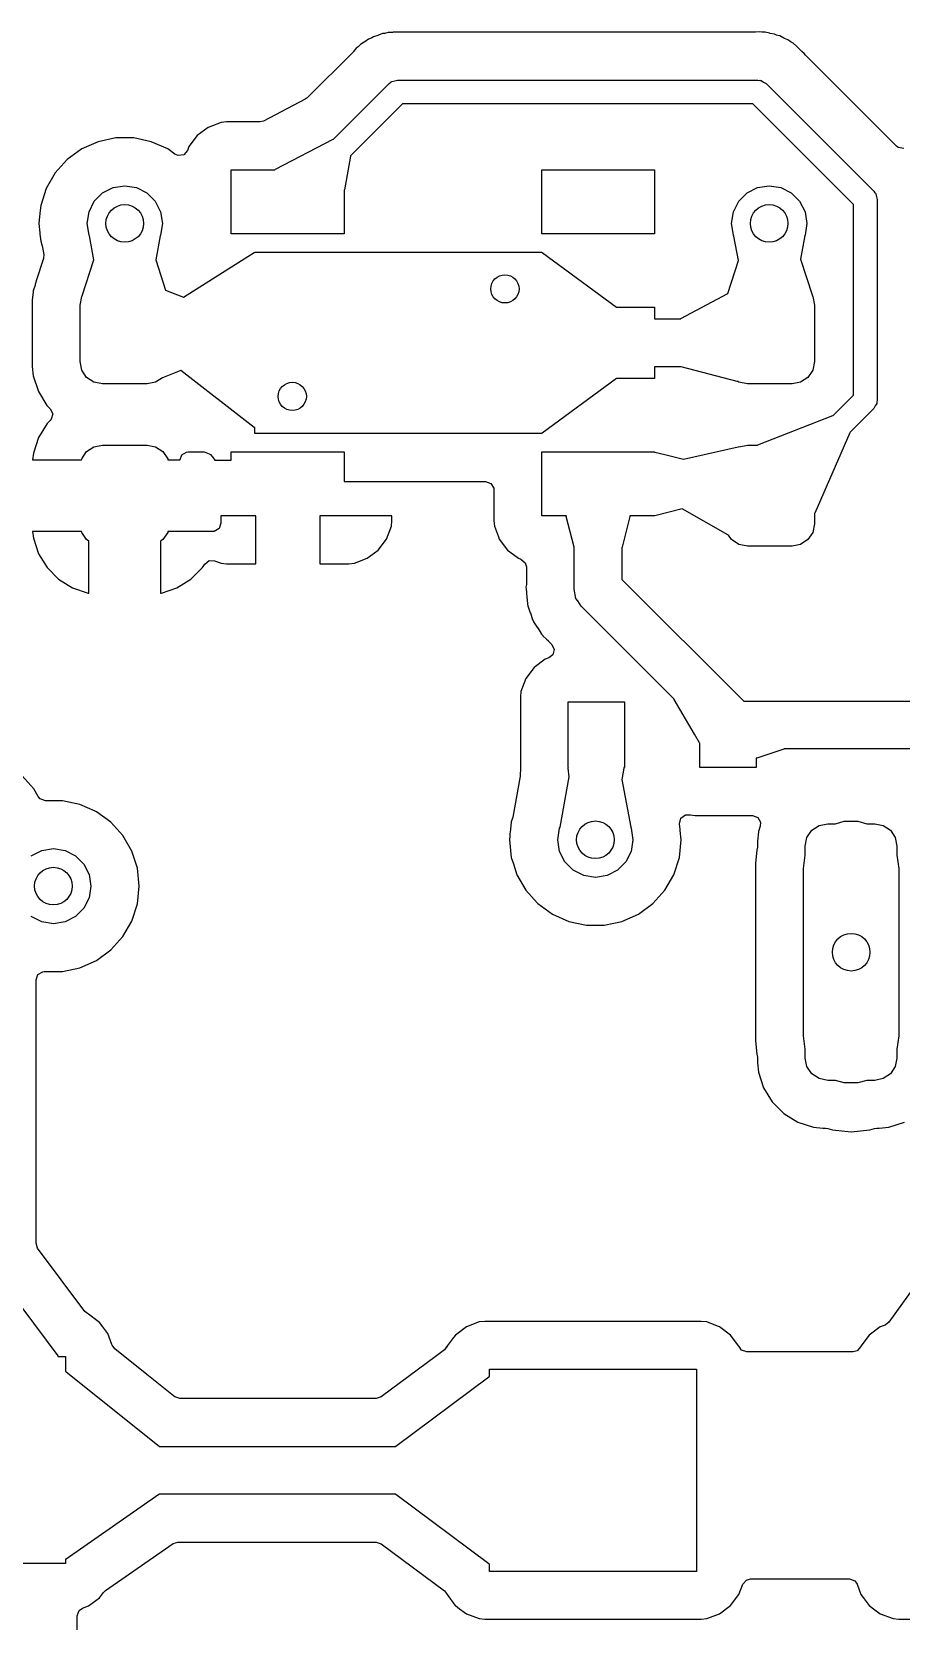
# Model space of a CAD drawing. Extents: x 106.8 to 191.4, y -142.2 to -57.6.
# Drawn here: x 171.51 to 180.76, y -85.07 to -68.17 of the extents above; entities that cross this region are included whole.
import ezdxf

# ---------------------------------------------------------------- set-up
doc = ezdxf.new("R2010")
doc.units = 0
doc.layers.add('BLACK', color=7, linetype='CONTINUOUS')

msp = doc.modelspace()

# ---------------------------------------------------------------- linework, layer by layer
at = {"layer": 'BLACK', "linetype": 'CONTINUOUS'}
for p, q in [((175.095, -68.2473), (175.057, -68.2744)), ((175.116, -68.2387), (175.095, -68.2473)), ((175.129, -68.2326), (175.116, -68.2387)), ((175.149, -68.2207), (175.129, -68.2326)), ((175.193, -68.2078), (175.149, -68.2207)), ((175.201, -68.2052), (175.193, -68.2078)), ((175.244, -68.1882), (175.201, -68.2052)), ((175.267, -68.1852), (175.244, -68.1882)), ((175.28, -68.1824), (175.267, -68.1852)), ((175.303, -68.1759), (175.28, -68.1824)), ((175.349, -68.1745), (175.303, -68.1759)), ((175.357, -68.1738), (175.349, -68.1745)), ((175.36, -68.1734), (175.357, -68.1738)), ((175.363, -68.1731), (175.36, -68.1734)), ((175.36, -68.1734), (175.36, -68.1734)), ((175.392, -68.1731), (175.363, -68.1731)), ((175.394, -68.1731), (175.392, -68.1731)), ((175.406, -68.1727), (175.394, -68.1731)), ((175.463, -68.1709), (175.406, -68.1727)), ((175.464, -68.171), (175.463, -68.1709)), ((175.463, -68.1709), (175.463, -68.1709)), ((175.483, -68.1731), (175.464, -68.171)), ((179.2, -68.1731), (175.483, -68.1731)), ((179.208, -68.1727), (179.2, -68.1731)), ((179.254, -68.1684), (179.208, -68.1727)), ((179.277, -68.172), (179.254, -68.1684)), ((179.254, -68.1684), (179.254, -68.1684)), ((179.291, -68.1731), (179.277, -68.172)), ((179.314, -68.1731), (179.291, -68.1731)), ((179.359, -68.1846), (179.314, -68.1731)), ((179.314, -68.1731), (179.314, -68.1731)), ((179.367, -68.1863), (179.359, -68.1846)), ((179.413, -68.1935), (179.367, -68.1863)), ((179.434, -68.2028), (179.413, -68.1935)), ((179.447, -68.2072), (179.434, -68.2028)), ((179.47, -68.213), (179.447, -68.2072)), ((179.51, -68.2353), (179.47, -68.213)), ((179.518, -68.2389), (179.51, -68.2353)), ((179.552, -68.2537), (179.518, -68.2389)), ((179.56, -68.2572), (179.552, -68.2537)), ((179.579, -68.2716), (179.56, -68.2572)), ((174.93, -68.3833), (174.443, -68.8695)), ((174.935, -68.3772), (174.93, -68.3833)), ((174.965, -68.3417), (174.935, -68.3772)), ((174.984, -68.3279), (174.965, -68.3417)), ((174.994, -68.319), (174.984, -68.3279)), ((175.011, -68.3025), (174.994, -68.319)), ((175.05, -68.279), (175.011, -68.3025)), ((175.057, -68.2744), (175.05, -68.279)), ((179.59, -68.2791), (179.579, -68.2716)), ((179.609, -68.2896), (179.59, -68.2791)), ((179.611, -68.2904), (179.609, -68.2896)), ((179.644, -68.322), (179.611, -68.2904)), ((179.651, -68.3274), (179.644, -68.322)), ((179.653, -68.3293), (179.651, -68.3274)), ((179.655, -68.331), (179.653, -68.3293)), ((179.653, -68.3293), (179.653, -68.3293)), ((179.657, -68.3329), (179.655, -68.331)), ((179.675, -68.3512), (179.657, -68.3329)), ((179.677, -68.3531), (179.675, -68.3512)), ((179.703, -68.3772), (179.677, -68.3531)), ((179.728, -68.4003), (179.703, -68.3772)), ((179.728, -68.4006), (179.728, -68.4003)), ((179.74, -68.4157), (179.728, -68.4006)), ((180.709, -69.3849), (179.74, -68.4157)), ((174.723, -69.309), (175.313, -68.7188)), ((175.313, -68.7188), (175.331, -68.7052)), ((175.331, -68.7052), (175.334, -68.7018)), ((175.334, -68.7018), (175.337, -68.701)), ((175.337, -68.701), (175.342, -68.6971)), ((175.342, -68.6971), (175.373, -68.6905)), ((175.373, -68.6905), (175.403, -68.6816)), ((175.403, -68.6816), (179.234, -68.6816)), ((179.234, -68.6816), (179.257, -68.6848)), ((179.257, -68.6848), (179.261, -68.6845)), ((179.261, -68.6845), (179.264, -68.6858)), ((179.264, -68.6858), (179.27, -68.6867)), ((179.27, -68.6867), (179.296, -68.7037)), ((179.296, -68.7037), (179.324, -68.7188)), ((179.324, -68.7188), (180.467, -69.8618)), ((174.422, -68.8852), (173.979, -69.1171)), ((174.443, -68.8695), (174.422, -68.8852)), ((175.456, -68.9356), (174.905, -69.4868)), ((179.181, -68.9356), (175.456, -68.9356)), ((180.25, -70.0042), (179.181, -68.9356)), ((173.273, -69.2723), (173.185, -69.3894)), ((173.39, -69.1847), (173.273, -69.2723)), ((173.527, -69.1336), (173.39, -69.1847)), ((173.585, -69.1274), (173.527, -69.1336)), ((173.587, -69.1271), (173.585, -69.1274)), ((173.585, -69.1274), (173.585, -69.1274)), ((173.938, -69.1271), (173.587, -69.1271)), ((173.979, -69.1171), (173.938, -69.1271)), ((172.046, -69.4145), (171.892, -69.5267)), ((172.221, -69.3368), (172.046, -69.4145)), ((172.408, -69.2971), (172.221, -69.3368)), ((172.599, -69.2971), (172.408, -69.2971)), ((172.785, -69.3368), (172.599, -69.2971)), ((172.96, -69.4145), (172.785, -69.3368)), ((173.036, -69.47), (172.96, -69.4145)), ((173.17, -69.4296), (173.131, -69.4753)), ((173.185, -69.3894), (173.17, -69.4296)), ((174.105, -69.6307), (174.719, -69.3094)), ((174.719, -69.3094), (174.723, -69.309)), ((180.727, -69.3989), (180.709, -69.3849)), ((180.787, -69.4093), (180.727, -69.3989)), ((171.892, -69.5267), (171.764, -69.6687)), ((173.072, -69.4853), (173.036, -69.47)), ((173.131, -69.4753), (173.072, -69.4853)), ((174.905, -69.4911), (174.838, -69.8487)), ((174.905, -69.4868), (174.905, -69.4889)), ((174.905, -69.4889), (174.905, -69.4911)), ((171.764, -69.6687), (171.669, -69.834)), ((173.636, -70.3156), (173.636, -69.6356)), ((173.636, -69.6356), (174.1, -69.6356)), ((174.1, -69.6356), (174.105, -69.6307)), ((176.936, -70.3156), (176.936, -69.6356)), ((176.936, -69.6356), (178.136, -69.6356)), ((178.136, -69.6356), (178.136, -70.3156)), ((171.669, -69.834), (171.61, -70.0157)), ((172.179, -69.9705), (172.268, -69.882)), ((172.268, -69.882), (172.379, -69.8252)), ((172.379, -69.8252), (172.503, -69.8056)), ((172.503, -69.8056), (172.627, -69.8252)), ((172.627, -69.8252), (172.738, -69.882)), ((172.738, -69.882), (172.827, -69.9705)), ((174.838, -69.8487), (174.836, -69.8509)), ((174.836, -69.8509), (174.836, -70.3156)), ((179.032, -69.9705), (179.12, -69.882)), ((179.12, -69.882), (179.232, -69.8252)), ((179.232, -69.8252), (179.355, -69.8056)), ((179.355, -69.8056), (179.479, -69.8252)), ((179.479, -69.8252), (179.59, -69.882)), ((179.59, -69.882), (179.679, -69.9705)), ((180.467, -69.8618), (180.48, -69.88)), ((180.48, -69.88), (180.484, -69.8829)), ((180.484, -69.8829), (180.485, -69.8856)), ((180.485, -69.8856), (180.489, -69.8907)), ((180.489, -69.8907), (180.495, -69.9214)), ((180.495, -69.9214), (180.504, -69.9516)), ((180.504, -69.9516), (180.504, -72.0841)), ((171.604, -70.0696), (171.593, -70.1692)), ((171.61, -70.0157), (171.604, -70.0696)), ((172.103, -70.2056), (172.123, -70.082)), ((172.123, -70.082), (172.179, -69.9705)), ((172.827, -69.9705), (172.884, -70.082)), ((172.884, -70.082), (172.903, -70.2056)), ((178.955, -70.2056), (178.975, -70.082)), ((178.975, -70.082), (179.032, -69.9705)), ((179.679, -69.9705), (179.736, -70.082)), ((179.736, -70.082), (179.755, -70.2056)), ((180.25, -72.0315), (180.25, -70.0042)), ((171.593, -70.1692), (171.59, -70.2056)), ((171.59, -70.2056), (171.6, -70.3045)), ((172.123, -70.3292), (172.103, -70.2056)), ((172.903, -70.2056), (172.884, -70.3292)), ((178.975, -70.3292), (178.955, -70.2056)), ((179.755, -70.2056), (179.736, -70.3292)), ((171.6, -70.3045), (171.6, -70.3104)), ((171.6, -70.3104), (171.6, -70.3116)), ((171.6, -70.3116), (171.601, -70.3119)), ((171.601, -70.3119), (171.601, -70.3184)), ((171.601, -70.3184), (171.61, -70.3955)), ((171.61, -70.3955), (171.622, -70.4336)), ((171.622, -70.4336), (171.625, -70.445)), ((171.625, -70.445), (171.641, -70.5355)), ((172.127, -70.3383), (172.123, -70.3292)), ((172.174, -70.5932), (172.127, -70.3383)), ((172.879, -70.3383), (172.832, -70.5932)), ((172.884, -70.3292), (172.879, -70.3383)), ((174.836, -70.3156), (173.636, -70.3156)), ((178.136, -70.3156), (176.936, -70.3156)), ((178.981, -70.3414), (178.975, -70.3292)), ((179.03, -70.5987), (178.981, -70.3414)), ((179.733, -70.3356), (179.688, -70.5871)), ((179.736, -70.3292), (179.733, -70.3356)), ((171.638, -70.5786), (171.561, -70.8154)), ((171.641, -70.5355), (171.638, -70.5786)), ((172.049, -70.9768), (172.174, -70.5932)), ((172.832, -70.5932), (172.938, -70.9159)), ((173.127, -70.9911), (173.88, -70.5146)), ((173.88, -70.5146), (173.886, -70.5135)), ((173.886, -70.5135), (173.886, -70.5106)), ((173.886, -70.5106), (176.936, -70.5106)), ((176.936, -70.5106), (176.936, -70.5137)), ((176.936, -70.5137), (176.938, -70.5133)), ((176.938, -70.5133), (176.943, -70.5153)), ((176.943, -70.5153), (177.73, -71.0956)), ((178.915, -70.9521), (179.03, -70.5987)), ((179.688, -70.5871), (179.816, -70.9768)), ((171.529, -70.9349), (171.52, -71.0232)), ((171.53, -70.9232), (171.529, -70.9349)), ((171.55, -70.8637), (171.53, -70.9232)), ((171.53, -70.9232), (171.53, -70.9232)), ((171.53, -70.9232), (171.53, -70.9232)), ((171.552, -70.8551), (171.55, -70.8637)), ((171.56, -70.8195), (171.552, -70.8551)), ((171.561, -70.8154), (171.56, -70.8174)), ((171.56, -70.8174), (171.56, -70.8195)), ((171.56, -70.8195), (171.56, -70.8195)), ((171.561, -70.8154), (171.561, -70.8154)), ((172.938, -70.9159), (173.127, -70.9911)), ((178.417, -71.2183), (178.915, -70.9521)), ((171.52, -71.0232), (171.52, -71.0232)), ((171.52, -71.0232), (171.52, -71.0254)), ((171.52, -71.0254), (171.52, -71.0276)), ((171.52, -71.0276), (171.52, -71.0276)), ((171.52, -71.0276), (171.52, -71.7226)), ((172.028, -71.0751), (172.046, -70.9842)), ((172.028, -71.6751), (172.028, -71.0751)), ((172.046, -70.9842), (172.048, -70.9814)), ((172.048, -70.9813), (172.049, -70.9768)), ((172.048, -70.9814), (172.048, -70.9813)), ((177.73, -71.0956), (178.136, -71.0956)), ((178.136, -71.0956), (178.136, -71.2216)), ((179.816, -70.9768), (179.815, -70.9802)), ((179.815, -70.9802), (179.818, -70.9842)), ((179.818, -70.9842), (179.836, -71.0751)), ((179.836, -71.0751), (179.836, -71.6751)), ((178.136, -71.2216), (178.414, -71.2216)), ((178.414, -71.2216), (178.415, -71.2203)), ((178.415, -71.2203), (178.417, -71.2183)), ((171.52, -71.7226), (171.52, -71.7226)), ((171.52, -71.7226), (171.52, -71.7248)), ((171.52, -71.7248), (171.52, -71.727)), ((171.52, -71.727), (171.52, -71.727)), ((171.52, -71.727), (171.53, -71.827)), ((172.046, -71.766), (172.028, -71.6751)), ((172.098, -71.843), (172.046, -71.766)), ((173.101, -71.7692), (172.906, -71.847)), ((173.88, -72.3749), (173.101, -71.7692)), ((178.417, -71.7296), (178.136, -71.7296)), ((178.136, -71.7296), (178.136, -71.8556)), ((178.42, -71.7319), (178.417, -71.7296)), ((179.016, -71.8864), (178.42, -71.7319)), ((179.818, -71.766), (179.767, -71.843)), ((179.836, -71.6751), (179.818, -71.766)), ((171.53, -71.827), (171.585, -71.9925)), ((172.175, -71.8945), (172.098, -71.843)), ((172.266, -71.9126), (172.175, -71.8945)), ((172.741, -71.9126), (172.266, -71.9126)), ((172.831, -71.8945), (172.741, -71.9126)), ((172.903, -71.8469), (172.831, -71.8945)), ((172.906, -71.847), (172.903, -71.8469)), ((177.73, -71.8556), (176.943, -72.4359)), ((178.136, -71.8556), (177.73, -71.8556)), ((179.021, -71.8865), (179.016, -71.8864)), ((179.033, -71.8945), (179.021, -71.8865)), ((179.124, -71.9126), (179.033, -71.8945)), ((179.599, -71.9126), (179.124, -71.9126)), ((179.689, -71.8945), (179.599, -71.9126)), ((179.767, -71.843), (179.689, -71.8945)), ((171.585, -71.9925), (171.585, -71.9925)), ((171.585, -71.9925), (171.676, -72.1409)), ((171.676, -72.1409), (171.711, -72.1758)), ((180.035, -72.2468), (180.25, -72.0315)), ((180.482, -72.1463), (180.467, -72.1739)), ((180.499, -72.1199), (180.482, -72.1463)), ((180.5, -72.1135), (180.499, -72.1199)), ((180.501, -72.1111), (180.5, -72.1135)), ((180.504, -72.0841), (180.501, -72.1066)), ((180.501, -72.1066), (180.501, -72.1111)), ((171.711, -72.3001), (171.677, -72.3346)), ((171.711, -72.1758), (171.737, -72.2303)), ((171.721, -72.2884), (171.711, -72.3001)), ((171.737, -72.2303), (171.721, -72.2884)), ((179.236, -72.5588), (180.031, -72.2468)), ((180.031, -72.2468), (180.035, -72.2468)), ((180.467, -72.1739), (180.215, -72.4259)), ((171.585, -72.4829), (171.531, -72.6483)), ((171.677, -72.3346), (171.585, -72.4829)), ((173.884, -72.377), (173.88, -72.3749)), ((173.886, -72.3767), (173.884, -72.377)), ((173.886, -72.4406), (173.886, -72.3767)), ((176.936, -72.4406), (173.886, -72.4406)), ((176.943, -72.4359), (176.936, -72.4374)), ((176.936, -72.4374), (176.936, -72.4406)), ((180.214, -72.4309), (179.841, -73.2863)), ((180.215, -72.4262), (180.214, -72.4309)), ((180.215, -72.4259), (180.215, -72.4262)), ((171.531, -72.6483), (171.523, -72.7191)), ((172.046, -72.7092), (172.098, -72.6322)), ((172.098, -72.6322), (172.175, -72.5807)), ((172.175, -72.5807), (172.266, -72.5626)), ((172.266, -72.5626), (172.741, -72.5626)), ((172.741, -72.5626), (172.831, -72.5807)), ((172.831, -72.5807), (172.909, -72.6322)), ((172.909, -72.6322), (172.96, -72.7092)), ((173.109, -72.667), (173.161, -72.6369)), ((173.161, -72.6369), (173.176, -72.6356)), ((173.176, -72.6356), (173.348, -72.6356)), ((173.348, -72.6356), (173.402, -72.6541)), ((173.402, -72.6541), (173.413, -72.6624)), ((173.413, -72.6624), (173.429, -72.6791)), ((173.636, -72.7216), (173.636, -72.6356)), ((173.636, -72.6356), (174.836, -72.6356)), ((174.836, -72.6356), (174.836, -72.9491)), ((176.936, -73.3156), (176.936, -72.6356)), ((176.936, -72.6356), (178.136, -72.6356)), ((178.136, -72.6356), (178.136, -72.6374)), ((178.136, -72.6374), (178.141, -72.6367)), ((178.141, -72.6367), (178.245, -72.6631)), ((178.245, -72.6631), (178.445, -72.7138)), ((178.445, -72.7138), (179.025, -72.5825)), ((179.025, -72.5825), (179.029, -72.5832)), ((179.029, -72.5832), (179.033, -72.5807)), ((179.033, -72.5807), (179.124, -72.5626)), ((179.124, -72.5626), (179.232, -72.5626)), ((179.232, -72.5626), (179.236, -72.5588)), ((171.523, -72.7191), (171.523, -72.7191)), ((171.523, -72.7191), (172.044, -72.7191)), ((172.044, -72.7191), (172.046, -72.7092)), ((172.96, -72.7092), (172.962, -72.7191)), ((172.962, -72.7191), (173.088, -72.7191)), ((173.088, -72.7191), (173.091, -72.7166)), ((173.091, -72.7166), (173.109, -72.667)), ((173.429, -72.6791), (173.435, -72.6868)), ((173.435, -72.6868), (173.435, -72.6868)), ((173.435, -72.6868), (173.461, -72.7216)), ((173.461, -72.7216), (173.636, -72.7216)), ((174.836, -72.9491), (176.34, -72.9491)), ((176.34, -72.9491), (176.396, -72.9697)), ((176.396, -72.9697), (176.426, -73.0217)), ((176.426, -73.0217), (176.428, -73.037)), ((176.428, -73.037), (176.428, -73.3642)), ((173.526, -73.3156), (173.526, -73.3932)), ((173.896, -73.3156), (173.526, -73.3156)), ((173.526, -73.3156), (173.526, -73.3156)), ((173.896, -73.8236), (173.896, -73.3156)), ((173.896, -73.3156), (173.896, -73.3156)), ((175.344, -73.3156), (174.576, -73.3156)), ((174.576, -73.3156), (174.576, -73.3156)), ((174.576, -73.3156), (174.576, -73.8236)), ((175.344, -73.3618), (175.344, -73.3156)), ((177.199, -73.3156), (176.936, -73.3156)), ((177.198, -73.322), (177.199, -73.3156)), ((177.28, -73.6468), (177.198, -73.322)), ((177.874, -73.322), (177.792, -73.6468)), ((178.136, -73.3156), (177.873, -73.3156)), ((177.873, -73.3156), (177.875, -73.3192)), ((177.875, -73.3192), (177.874, -73.322)), ((178.141, -73.3144), (178.136, -73.3138)), ((178.136, -73.3138), (178.136, -73.3156)), ((178.431, -73.241), (178.141, -73.3144)), ((178.917, -73.5176), (178.431, -73.241)), ((179.841, -73.2863), (179.836, -73.2908)), ((179.836, -73.2908), (179.836, -73.4001)), ((172.044, -73.4811), (171.523, -73.4811)), ((171.523, -73.4811), (171.531, -73.5519)), ((172.046, -73.491), (172.044, -73.4811)), ((172.098, -73.568), (172.046, -73.491)), ((172.96, -73.491), (172.909, -73.568)), ((172.962, -73.4811), (172.96, -73.491)), ((173.438, -73.4811), (172.962, -73.4811)), ((173.453, -73.4798), (173.438, -73.4811)), ((173.506, -73.4497), (173.453, -73.4798)), ((173.526, -73.3932), (173.506, -73.4497)), ((175.287, -73.5616), (175.338, -73.4247)), ((175.338, -73.4247), (175.344, -73.3665)), ((175.344, -73.3665), (175.344, -73.3618)), ((176.428, -73.3642), (176.428, -73.3666)), ((176.428, -73.3666), (176.428, -73.3666)), ((176.428, -73.3666), (176.434, -73.4248)), ((176.434, -73.4248), (176.434, -73.4248)), ((176.434, -73.4248), (176.434, -73.4248)), ((176.434, -73.4248), (176.476, -73.5365)), ((179.818, -73.491), (179.767, -73.568)), ((179.836, -73.4001), (179.818, -73.491)), ((171.531, -73.5519), (171.585, -73.7173)), ((172.122, -73.5844), (172.098, -73.568)), ((172.122, -74.136), (172.122, -73.5844)), ((172.909, -73.568), (172.884, -73.5844)), ((172.884, -73.5844), (172.884, -74.136)), ((175.199, -73.6785), (175.287, -73.5616)), ((176.476, -73.5365), (176.485, -73.5618)), ((176.485, -73.5618), (176.573, -73.6789)), ((177.282, -73.6507), (177.28, -73.6468)), ((177.282, -74.0956), (177.282, -73.6507)), ((177.792, -73.6468), (177.79, -73.6498)), ((177.79, -73.6498), (177.79, -73.9904)), ((178.923, -73.5191), (178.917, -73.5176)), ((178.956, -73.568), (178.923, -73.5191)), ((178.923, -73.5191), (178.923, -73.5191)), ((179.033, -73.6195), (178.956, -73.568)), ((179.124, -73.6376), (179.033, -73.6195)), ((179.599, -73.6376), (179.124, -73.6376)), ((179.689, -73.6195), (179.599, -73.6376)), ((179.767, -73.568), (179.689, -73.6195)), ((171.585, -73.7173), (171.677, -73.8656)), ((173.329, -73.8656), (173.353, -73.8277)), ((173.353, -73.8277), (173.4, -73.7904)), ((173.4, -73.7904), (173.458, -73.7915)), ((173.458, -73.7915), (173.527, -73.8171)), ((173.527, -73.8171), (173.585, -73.8233)), ((173.585, -73.8233), (173.59, -73.8236)), ((173.59, -73.8236), (173.896, -73.8236)), ((173.896, -73.8236), (173.896, -73.8236)), ((174.576, -73.8236), (174.882, -73.8236)), ((174.576, -73.8236), (174.576, -73.8236)), ((174.882, -73.8236), (174.887, -73.8233)), ((174.887, -73.8233), (174.945, -73.8171)), ((174.945, -73.8171), (175.082, -73.766)), ((175.082, -73.766), (175.199, -73.6785)), ((176.573, -73.6789), (176.599, -73.6988)), ((176.599, -73.6988), (176.69, -73.7665)), ((176.69, -73.7665), (176.716, -73.7764)), ((176.716, -73.7764), (176.762, -73.8154)), ((176.762, -73.8154), (176.774, -73.8587)), ((171.677, -73.8656), (171.8, -73.9889)), ((171.8, -73.9889), (171.948, -74.0804)), ((173.058, -74.0804), (173.206, -73.9889)), ((173.206, -73.9889), (173.329, -73.8656)), ((176.774, -73.8587), (176.774, -74.0336)), ((177.79, -73.9904), (179.085, -75.2856)), ((171.948, -74.0804), (172.114, -74.1352)), ((172.114, -74.1352), (172.122, -74.136)), ((172.884, -74.136), (172.892, -74.1352)), ((172.892, -74.1352), (173.058, -74.0804)), ((176.773, -74.0464), (176.769, -74.0733)), ((176.769, -74.0733), (176.771, -74.0951)), ((176.771, -74.0951), (176.773, -74.1251)), ((176.774, -74.0336), (176.773, -74.0464)), ((176.773, -74.1251), (176.774, -74.1327)), ((176.774, -74.1327), (176.774, -74.14)), ((176.774, -74.14), (176.774, -74.1425)), ((176.774, -74.1425), (176.774, -74.1425)), ((176.774, -74.1425), (176.777, -74.1719)), ((176.777, -74.1719), (176.778, -74.1744)), ((176.778, -74.1744), (176.784, -74.2508)), ((177.301, -74.1928), (177.282, -74.0956)), ((176.784, -74.2508), (176.785, -74.253)), ((176.785, -74.253), (176.789, -74.2704)), ((176.789, -74.2704), (176.789, -74.2726)), ((176.789, -74.2726), (176.815, -74.3448)), ((176.815, -74.3448), (176.816, -74.3472)), ((176.816, -74.3472), (176.84, -74.42)), ((177.319, -74.2184), (177.301, -74.1928)), ((177.356, -74.2752), (177.319, -74.2184)), ((178.344, -75.2627), (177.356, -74.2752)), ((176.84, -74.42), (176.842, -74.4219)), ((176.842, -74.4219), (176.849, -74.438)), ((176.849, -74.438), (176.85, -74.4401)), ((176.85, -74.4401), (176.892, -74.5043)), ((176.892, -74.5043), (176.894, -74.5064)), ((176.894, -74.5064), (176.934, -74.5718)), ((176.934, -74.5718), (176.935, -74.5733)), ((176.935, -74.5733), (176.947, -74.5872)), ((176.947, -74.5872), (176.948, -74.5891)), ((176.948, -74.5891), (176.948, -74.5891)), ((176.948, -74.5891), (176.948, -74.5891)), ((176.948, -74.5891), (176.986, -74.6245)), ((176.986, -74.6245), (177.004, -74.6417)), ((177.004, -74.6417), (177.006, -74.6435)), ((177.006, -74.6435), (177.043, -74.681)), ((177.043, -74.681), (177.069, -74.7355)), ((176.972, -74.8403), (176.855, -74.9279)), ((177.012, -74.8255), (176.972, -74.8403)), ((176.972, -74.8403), (176.972, -74.8403)), ((177.053, -74.7935), (177.012, -74.8255)), ((177.069, -74.7355), (177.053, -74.7935)), ((176.855, -74.9279), (176.767, -75.045)), ((176.716, -75.182), (176.71, -75.2402)), ((176.767, -75.045), (176.716, -75.182)), ((176.71, -75.2402), (176.71, -75.2402)), ((176.71, -75.2402), (176.71, -75.2426)), ((176.71, -75.2426), (176.71, -75.2449)), ((176.71, -75.2449), (176.71, -75.2449)), ((176.71, -75.2449), (176.71, -76.0179)), ((177.218, -75.9912), (177.218, -75.2912)), ((177.218, -75.2912), (177.818, -75.2912)), ((177.818, -75.2912), (177.818, -75.9912)), ((178.344, -75.2665), (178.344, -75.2627)), ((178.56, -75.6363), (178.344, -75.2665)), ((179.085, -75.2856), (182.79, -75.2856)), ((178.613, -75.7284), (178.56, -75.6363)), ((178.618, -75.7329), (178.613, -75.7284)), ((178.618, -75.9912), (178.618, -75.7329)), ((178.618, -75.7329), (178.618, -75.7329)), ((179.51, -75.7963), (179.224, -75.8925)), ((179.514, -75.7936), (179.51, -75.7963)), ((182.685, -75.7936), (179.514, -75.7936)), ((176.71, -76.0203), (176.709, -76.0554)), ((176.71, -76.0179), (176.71, -76.0203)), ((177.22, -75.9912), (177.218, -75.9912)), ((177.219, -75.9963), (177.22, -75.9912)), ((177.229, -76.088), (177.219, -75.9963)), ((177.811, -75.9965), (177.79, -76.1194)), ((177.818, -75.9912), (177.81, -75.9912)), ((177.81, -75.9912), (177.811, -75.9956)), ((177.811, -75.9956), (177.811, -75.9965)), ((179.218, -75.9912), (178.618, -75.9912)), ((179.224, -75.8925), (179.218, -75.892)), ((179.218, -75.892), (179.218, -75.9912)), ((171.536, -76.2167), (171.408, -76.0747)), ((176.708, -76.084), (176.629, -76.5194)), ((176.709, -76.0581), (176.708, -76.084)), ((176.709, -76.0554), (176.709, -76.0581)), ((177.131, -76.6261), (177.229, -76.088)), ((177.79, -76.1194), (177.883, -76.6261)), ((171.584, -76.2992), (171.536, -76.2167)), ((171.603, -76.3225), (171.584, -76.2992)), ((171.66, -76.3431), (171.603, -76.3225)), ((171.84, -76.3431), (171.66, -76.3431)), ((172.026, -76.3828), (171.84, -76.3431)), ((172.187, -76.4544), (172.026, -76.3828)), ((172.201, -76.4605), (172.187, -76.4544)), ((172.355, -76.5727), (172.201, -76.4605)), ((176.626, -76.5308), (176.613, -76.5689)), ((176.629, -76.5194), (176.626, -76.5308)), ((178.403, -76.5887), (178.417, -76.5304)), ((178.417, -76.5304), (178.466, -76.4951)), ((178.466, -76.4951), (178.499, -76.4922)), ((178.499, -76.4922), (178.517, -76.4941)), ((178.517, -76.4941), (178.569, -76.4997)), ((178.569, -76.4997), (178.572, -76.4997)), ((178.572, -76.4997), (179.177, -76.4997)), ((179.177, -76.4997), (179.234, -76.5203)), ((179.234, -76.5203), (179.264, -76.5723)), ((172.483, -76.7147), (172.355, -76.5727)), ((172.579, -76.88), (172.483, -76.7147)), ((176.598, -76.7104), (176.597, -76.7202)), ((176.604, -76.6534), (176.598, -76.6972)), ((176.598, -76.6972), (176.598, -76.6972)), ((176.598, -76.6972), (176.598, -76.6981)), ((176.598, -76.6981), (176.598, -76.7002)), ((176.598, -76.7002), (176.598, -76.7023)), ((176.598, -76.7023), (176.598, -76.7024)), ((176.598, -76.7024), (176.598, -76.7104)), ((176.605, -76.646), (176.604, -76.6522)), ((176.604, -76.6522), (176.604, -76.6525)), ((176.604, -76.6525), (176.604, -76.6528)), ((176.604, -76.6528), (176.604, -76.6534)), ((176.604, -76.6534), (176.604, -76.6534)), ((176.613, -76.5689), (176.605, -76.646)), ((177.107, -76.7588), (177.126, -76.6352)), ((177.126, -76.6352), (177.131, -76.6261)), ((177.883, -76.6261), (177.887, -76.6352)), ((177.887, -76.6352), (177.907, -76.7588)), ((178.409, -76.646), (178.403, -76.5887)), ((178.409, -76.6525), (178.409, -76.646)), ((178.41, -76.6528), (178.409, -76.6525)), ((178.41, -76.654), (178.41, -76.6528)), ((178.41, -76.6599), (178.41, -76.654)), ((178.42, -76.7588), (178.41, -76.6599)), ((179.241, -76.6742), (179.231, -76.7742)), ((179.242, -76.6719), (179.241, -76.6742)), ((179.261, -76.6152), (179.242, -76.6719)), ((179.264, -76.5723), (179.261, -76.6152)), ((179.757, -76.7352), (179.809, -76.6582)), ((179.809, -76.6582), (179.886, -76.6067)), ((179.886, -76.6067), (179.977, -76.5886)), ((179.977, -76.5886), (180.06, -76.5886)), ((180.06, -76.5886), (180.154, -76.5608)), ((180.154, -76.5608), (180.299, -76.5608)), ((180.299, -76.5608), (180.394, -76.5886)), ((180.394, -76.5886), (180.477, -76.5886)), ((180.477, -76.5886), (180.567, -76.6067)), ((180.567, -76.6067), (180.645, -76.6582)), ((180.645, -76.6582), (180.696, -76.7352)), ((171.509, -76.928), (171.62, -76.8712)), ((171.62, -76.8712), (171.744, -76.8516)), ((171.744, -76.8516), (171.868, -76.8712)), ((171.868, -76.8712), (171.979, -76.928)), ((172.638, -77.0617), (172.579, -76.88)), ((176.597, -76.7202), (176.593, -76.7588)), ((176.593, -76.7588), (176.613, -76.9487)), ((177.126, -76.8824), (177.107, -76.7588)), ((177.183, -76.9939), (177.126, -76.8824)), ((177.887, -76.8824), (177.831, -76.9939)), ((177.907, -76.7588), (177.887, -76.8824)), ((178.4, -76.9487), (178.42, -76.7588)), ((179.225, -76.8643), (179.21, -77.0115)), ((179.227, -76.8577), (179.225, -76.8643)), ((179.231, -76.8322), (179.227, -76.8577)), ((179.231, -76.7742), (179.231, -76.7742)), ((179.231, -76.7742), (179.231, -76.7764)), ((179.231, -76.7764), (179.231, -76.7786)), ((179.231, -76.7786), (179.231, -76.8322)), ((179.739, -76.8261), (179.757, -76.7352)), ((179.739, -76.921), (179.739, -76.8261)), ((180.696, -76.7352), (180.714, -76.8261)), ((180.714, -76.8261), (180.714, -76.921)), ((171.979, -76.928), (172.068, -77.0165)), ((172.068, -77.0165), (172.125, -77.128)), ((176.613, -76.9487), (176.635, -77.0158)), ((176.635, -77.0158), (176.672, -77.1304)), ((177.272, -77.0824), (177.183, -76.9939)), ((177.831, -76.9939), (177.742, -77.0824)), ((178.341, -77.1304), (178.4, -76.9487)), ((179.21, -77.0115), (179.21, -77.0115)), ((179.21, -77.0115), (179.21, -77.0137)), ((179.21, -77.0137), (179.21, -78.8915)), ((179.719, -77.0636), (179.739, -76.921)), ((180.714, -76.921), (180.735, -77.0636)), ((172.125, -77.128), (172.144, -77.2516)), ((172.658, -77.2516), (172.638, -77.0617)), ((176.672, -77.1304), (176.768, -77.2957)), ((177.383, -77.1392), (177.272, -77.0824)), ((177.507, -77.1588), (177.383, -77.1392)), ((177.631, -77.1392), (177.507, -77.1588)), ((177.742, -77.0824), (177.631, -77.1392)), ((178.246, -77.2957), (178.341, -77.1304)), ((179.719, -78.8416), (179.719, -77.0636)), ((180.735, -77.0636), (180.735, -78.8416)), ((172.125, -77.3752), (172.068, -77.4867)), ((172.144, -77.2516), (172.125, -77.3752)), ((172.638, -77.4415), (172.658, -77.2516)), ((176.768, -77.2957), (176.768, -77.2957)), ((176.768, -77.2957), (176.887, -77.4281)), ((178.118, -77.4377), (178.246, -77.2957)), ((172.068, -77.4867), (171.979, -77.5752)), ((172.579, -77.6232), (172.638, -77.4415)), ((176.887, -77.4281), (176.896, -77.4377)), ((176.896, -77.4377), (177.05, -77.5499)), ((177.05, -77.5499), (177.225, -77.6276)), ((177.789, -77.6276), (177.964, -77.5499)), ((177.964, -77.5499), (178.118, -77.4377)), ((171.62, -77.632), (171.509, -77.5752)), ((171.744, -77.6516), (171.62, -77.632)), ((171.868, -77.632), (171.744, -77.6516)), ((171.979, -77.5752), (171.868, -77.632)), ((172.483, -77.7885), (172.579, -77.6232)), ((177.225, -77.6276), (177.411, -77.6673)), ((177.411, -77.6673), (177.602, -77.6673)), ((177.602, -77.6673), (177.789, -77.6276)), ((172.355, -77.9305), (172.483, -77.7885)), ((172.026, -78.1204), (172.201, -78.0427)), ((172.201, -78.0427), (172.355, -77.9305)), ((171.56, -78.248), (171.58, -78.1915)), ((171.58, -78.1915), (171.632, -78.1614)), ((171.632, -78.1614), (171.647, -78.1601)), ((171.647, -78.1601), (171.84, -78.1601)), ((171.84, -78.1601), (172.026, -78.1204)), ((171.56, -81.0473), (171.56, -78.248)), ((179.21, -78.8915), (179.21, -78.8937)), ((179.21, -78.8937), (179.21, -78.8937)), ((179.21, -78.8937), (179.225, -79.0409)), ((179.739, -78.9842), (179.719, -78.8416)), ((180.735, -78.8416), (180.714, -78.9842)), ((179.225, -79.0409), (179.227, -79.0475)), ((179.227, -79.0475), (179.231, -79.073)), ((179.231, -79.073), (179.231, -79.1266)), ((179.739, -79.0791), (179.739, -78.9842)), ((179.757, -79.17), (179.739, -79.0791)), ((180.714, -79.0791), (180.696, -79.17)), ((180.714, -78.9842), (180.714, -79.0791)), ((179.231, -79.1266), (179.231, -79.1266)), ((179.231, -79.1266), (179.231, -79.1288)), ((179.231, -79.1288), (179.231, -79.131)), ((179.231, -79.131), (179.231, -79.131)), ((179.231, -79.131), (179.241, -79.231)), ((179.241, -79.231), (179.296, -79.3965)), ((179.809, -79.247), (179.757, -79.17)), ((179.886, -79.2985), (179.809, -79.247)), ((180.645, -79.247), (180.567, -79.2985)), ((180.696, -79.17), (180.645, -79.247)), ((179.296, -79.3965), (179.296, -79.3965)), ((179.296, -79.3965), (179.387, -79.5449)), ((179.977, -79.3166), (179.886, -79.2985)), ((180.06, -79.3166), (179.977, -79.3166)), ((180.154, -79.3444), (180.06, -79.3166)), ((180.299, -79.3444), (180.154, -79.3444)), ((180.394, -79.3166), (180.299, -79.3444)), ((180.477, -79.3166), (180.394, -79.3166)), ((180.567, -79.2985), (180.477, -79.3166)), ((179.387, -79.5449), (179.511, -79.6683)), ((179.511, -79.6683), (179.659, -79.7598)), ((179.659, -79.7598), (179.825, -79.8147)), ((180.628, -79.8147), (180.794, -79.7598)), ((179.825, -79.8147), (179.927, -79.8251)), ((179.927, -79.8251), (179.954, -79.8251)), ((179.954, -79.8251), (179.98, -79.8289)), ((179.98, -79.8289), (180.027, -79.8434)), ((180.027, -79.8434), (180.227, -79.863)), ((180.227, -79.863), (180.426, -79.8434)), ((180.426, -79.8434), (180.474, -79.8289)), ((180.474, -79.8289), (180.499, -79.8251)), ((180.499, -79.8251), (180.524, -79.8251)), ((180.524, -79.8251), (180.526, -79.8251)), ((180.526, -79.8251), (180.628, -79.8147)), ((171.577, -81.0998), (171.56, -81.0473)), ((172.079, -81.7732), (171.577, -81.0998)), ((181.202, -81.088), (180.628, -81.8868)), ((171.055, -81.2583), (171.791, -82.2459)), ((172.108, -81.7949), (172.079, -81.7732)), ((172.108, -81.7951), (172.108, -81.7949)), ((172.118, -81.8027), (172.108, -81.7951)), ((172.221, -81.8796), (172.118, -81.8027)), ((172.118, -81.8027), (172.118, -81.8027)), ((172.235, -81.8903), (172.221, -81.8796)), ((172.271, -81.9373), (172.235, -81.8903)), ((172.323, -82.0074), (172.271, -81.9373)), ((176.136, -81.9369), (176.019, -82.0245)), ((176.273, -81.8858), (176.136, -81.9369)), ((176.331, -81.8796), (176.273, -81.8858)), ((176.333, -81.8793), (176.331, -81.8796)), ((176.331, -81.8796), (176.331, -81.8796)), ((178.631, -81.8793), (176.333, -81.8793)), ((178.633, -81.8796), (178.631, -81.8793)), ((178.691, -81.8858), (178.633, -81.8796)), ((178.633, -81.8796), (178.633, -81.8796)), ((178.807, -81.9291), (178.691, -81.8858)), ((178.691, -81.8858), (178.691, -81.8858)), ((178.691, -81.8858), (178.691, -81.8858)), ((178.828, -81.9369), (178.807, -81.9291)), ((178.945, -82.0245), (178.828, -81.9369)), ((180.536, -81.9369), (180.419, -82.0245)), ((180.587, -81.9178), (180.536, -81.9369)), ((180.628, -81.8868), (180.587, -81.9178)), ((172.367, -82.125), (172.323, -82.0074)), ((172.37, -82.1336), (172.367, -82.125)), ((175.999, -82.0512), (175.936, -82.1357)), ((176.019, -82.0245), (175.999, -82.0512)), ((179.033, -82.1416), (178.945, -82.0245)), ((178.945, -82.0245), (178.945, -82.0245)), ((178.945, -82.0245), (178.945, -82.0245)), ((180.419, -82.0245), (180.331, -82.1416)), ((171.791, -82.2459), (171.793, -82.2536)), ((171.793, -82.2536), (171.872, -82.2536)), ((171.872, -82.2536), (171.872, -82.4128)), ((172.398, -82.1715), (172.37, -82.1336)), ((172.738, -82.4436), (172.398, -82.1715)), ((175.817, -82.2439), (175.228, -82.6829)), ((175.902, -82.1805), (175.817, -82.2439)), ((175.923, -82.1516), (175.902, -82.1805)), ((175.924, -82.1517), (175.923, -82.1516)), ((175.936, -82.1357), (175.924, -82.1517)), ((179.033, -82.1422), (179.033, -82.1416)), ((179.035, -82.1474), (179.033, -82.1422)), ((179.061, -82.184), (179.035, -82.1474)), ((179.118, -82.2046), (179.061, -82.184)), ((180.247, -82.2046), (179.118, -82.2046)), ((180.29, -82.1932), (180.247, -82.2046)), ((180.329, -82.1474), (180.29, -82.1932)), ((180.331, -82.1416), (180.329, -82.1474)), ((171.872, -82.4128), (171.873, -82.4124)), ((171.873, -82.4124), (171.88, -82.4149)), ((171.88, -82.4149), (172.868, -83.2053)), ((173.021, -82.67), (172.738, -82.4436)), ((176.382, -82.4666), (176.382, -82.3878)), ((176.382, -82.3878), (178.582, -82.3878)), ((178.582, -82.3878), (178.582, -84.5378)), ((175.387, -83.2053), (176.374, -82.4686)), ((176.374, -82.4686), (176.382, -82.4666)), ((173.034, -82.681), (173.021, -82.67)), ((173.089, -82.7003), (173.034, -82.681)), ((175.176, -82.7003), (173.089, -82.7003)), ((175.228, -82.6829), (175.176, -82.7003)), ((172.868, -83.2053), (172.87, -83.2088)), ((172.87, -83.2088), (175.385, -83.2088)), ((175.385, -83.2088), (175.386, -83.2064)), ((175.386, -83.2064), (175.387, -83.2053)), ((172.867, -83.7203), (171.88, -84.406)), ((172.869, -83.719), (172.867, -83.7203)), ((172.87, -83.7168), (172.869, -83.719)), ((175.385, -83.7168), (172.87, -83.7168)), ((175.387, -83.7203), (175.385, -83.7168)), ((176.374, -84.457), (175.387, -83.7203)), ((172.298, -84.7412), (173.018, -84.241)), ((173.018, -84.241), (173.068, -84.2253)), ((173.068, -84.2253), (175.176, -84.2253)), ((175.176, -84.2253), (175.228, -84.2427)), ((175.228, -84.2427), (175.902, -84.7451)), ((171.872, -84.4536), (169.722, -84.4536)), ((171.88, -84.406), (171.872, -84.4078)), ((171.872, -84.4078), (171.872, -84.4536)), ((176.381, -84.4593), (176.374, -84.457)), ((176.382, -84.4589), (176.381, -84.4593)), ((176.382, -84.5378), (176.382, -84.4589)), ((178.582, -84.5378), (176.382, -84.5378)), ((179.074, -84.6748), (179.113, -84.629)), ((179.113, -84.629), (179.156, -84.6176)), ((179.156, -84.6176), (180.208, -84.6176)), ((180.208, -84.6176), (180.265, -84.6382)), ((180.265, -84.6382), (180.29, -84.6748)), ((172.118, -84.9045), (172.235, -84.8169)), ((172.235, -84.8169), (172.277, -84.7607)), ((172.277, -84.7607), (172.298, -84.7412)), ((175.902, -84.7451), (175.923, -84.774)), ((175.923, -84.774), (175.924, -84.7739)), ((175.924, -84.7739), (175.931, -84.784)), ((175.931, -84.784), (175.931, -84.784)), ((175.931, -84.784), (176.014, -84.8947)), ((178.945, -84.9011), (179.033, -84.784)), ((179.033, -84.784), (179.074, -84.6748)), ((180.29, -84.6748), (180.331, -84.784)), ((180.331, -84.784), (180.355, -84.816)), ((180.355, -84.816), (180.419, -84.9011)), ((171.998, -85.0104), (172.019, -84.9539)), ((172.019, -84.9539), (172.055, -84.928)), ((172.055, -84.928), (172.118, -84.9045)), ((176.014, -84.8947), (176.019, -84.9011)), ((176.019, -84.9011), (176.063, -84.9339)), ((176.063, -84.9339), (176.136, -84.9887)), ((176.136, -84.9887), (176.273, -85.0398)), ((178.691, -85.0398), (178.828, -84.9887)), ((178.828, -84.9887), (178.945, -84.9011)), ((180.419, -84.9011), (180.48, -84.9468)), ((180.48, -84.9468), (180.536, -84.9887)), ((180.536, -84.9887), (180.673, -85.0398)), ((171.998, -86.0968), (171.998, -85.0104)), ((176.273, -85.0398), (176.333, -85.0463)), ((176.333, -85.0463), (176.336, -85.0463)), ((176.336, -85.0463), (178.628, -85.0463)), ((178.628, -85.0463), (178.631, -85.0463)), ((178.631, -85.0463), (178.691, -85.0398)), ((180.673, -85.0398), (180.733, -85.0463)), ((180.733, -85.0463), (180.736, -85.0463)), ((180.736, -85.0463), (183.028, -85.0463))]:
    msp.add_line(p, q, dxfattribs=at)
at = {"layer": 'BLACK'}
for centre, radius in [((172.503, -70.2056), 0.2), ((179.355, -70.2056), 0.2), ((176.545, -70.9016), 0.15), ((174.284, -72.0446), 0.15), ((177.507, -76.7588), 0.2), ((171.744, -77.2516), 0.2), ((180.227, -77.9545), 0.2)]:
    msp.add_circle(centre, radius, dxfattribs=at)

doc.saveas('drawing.dxf')
